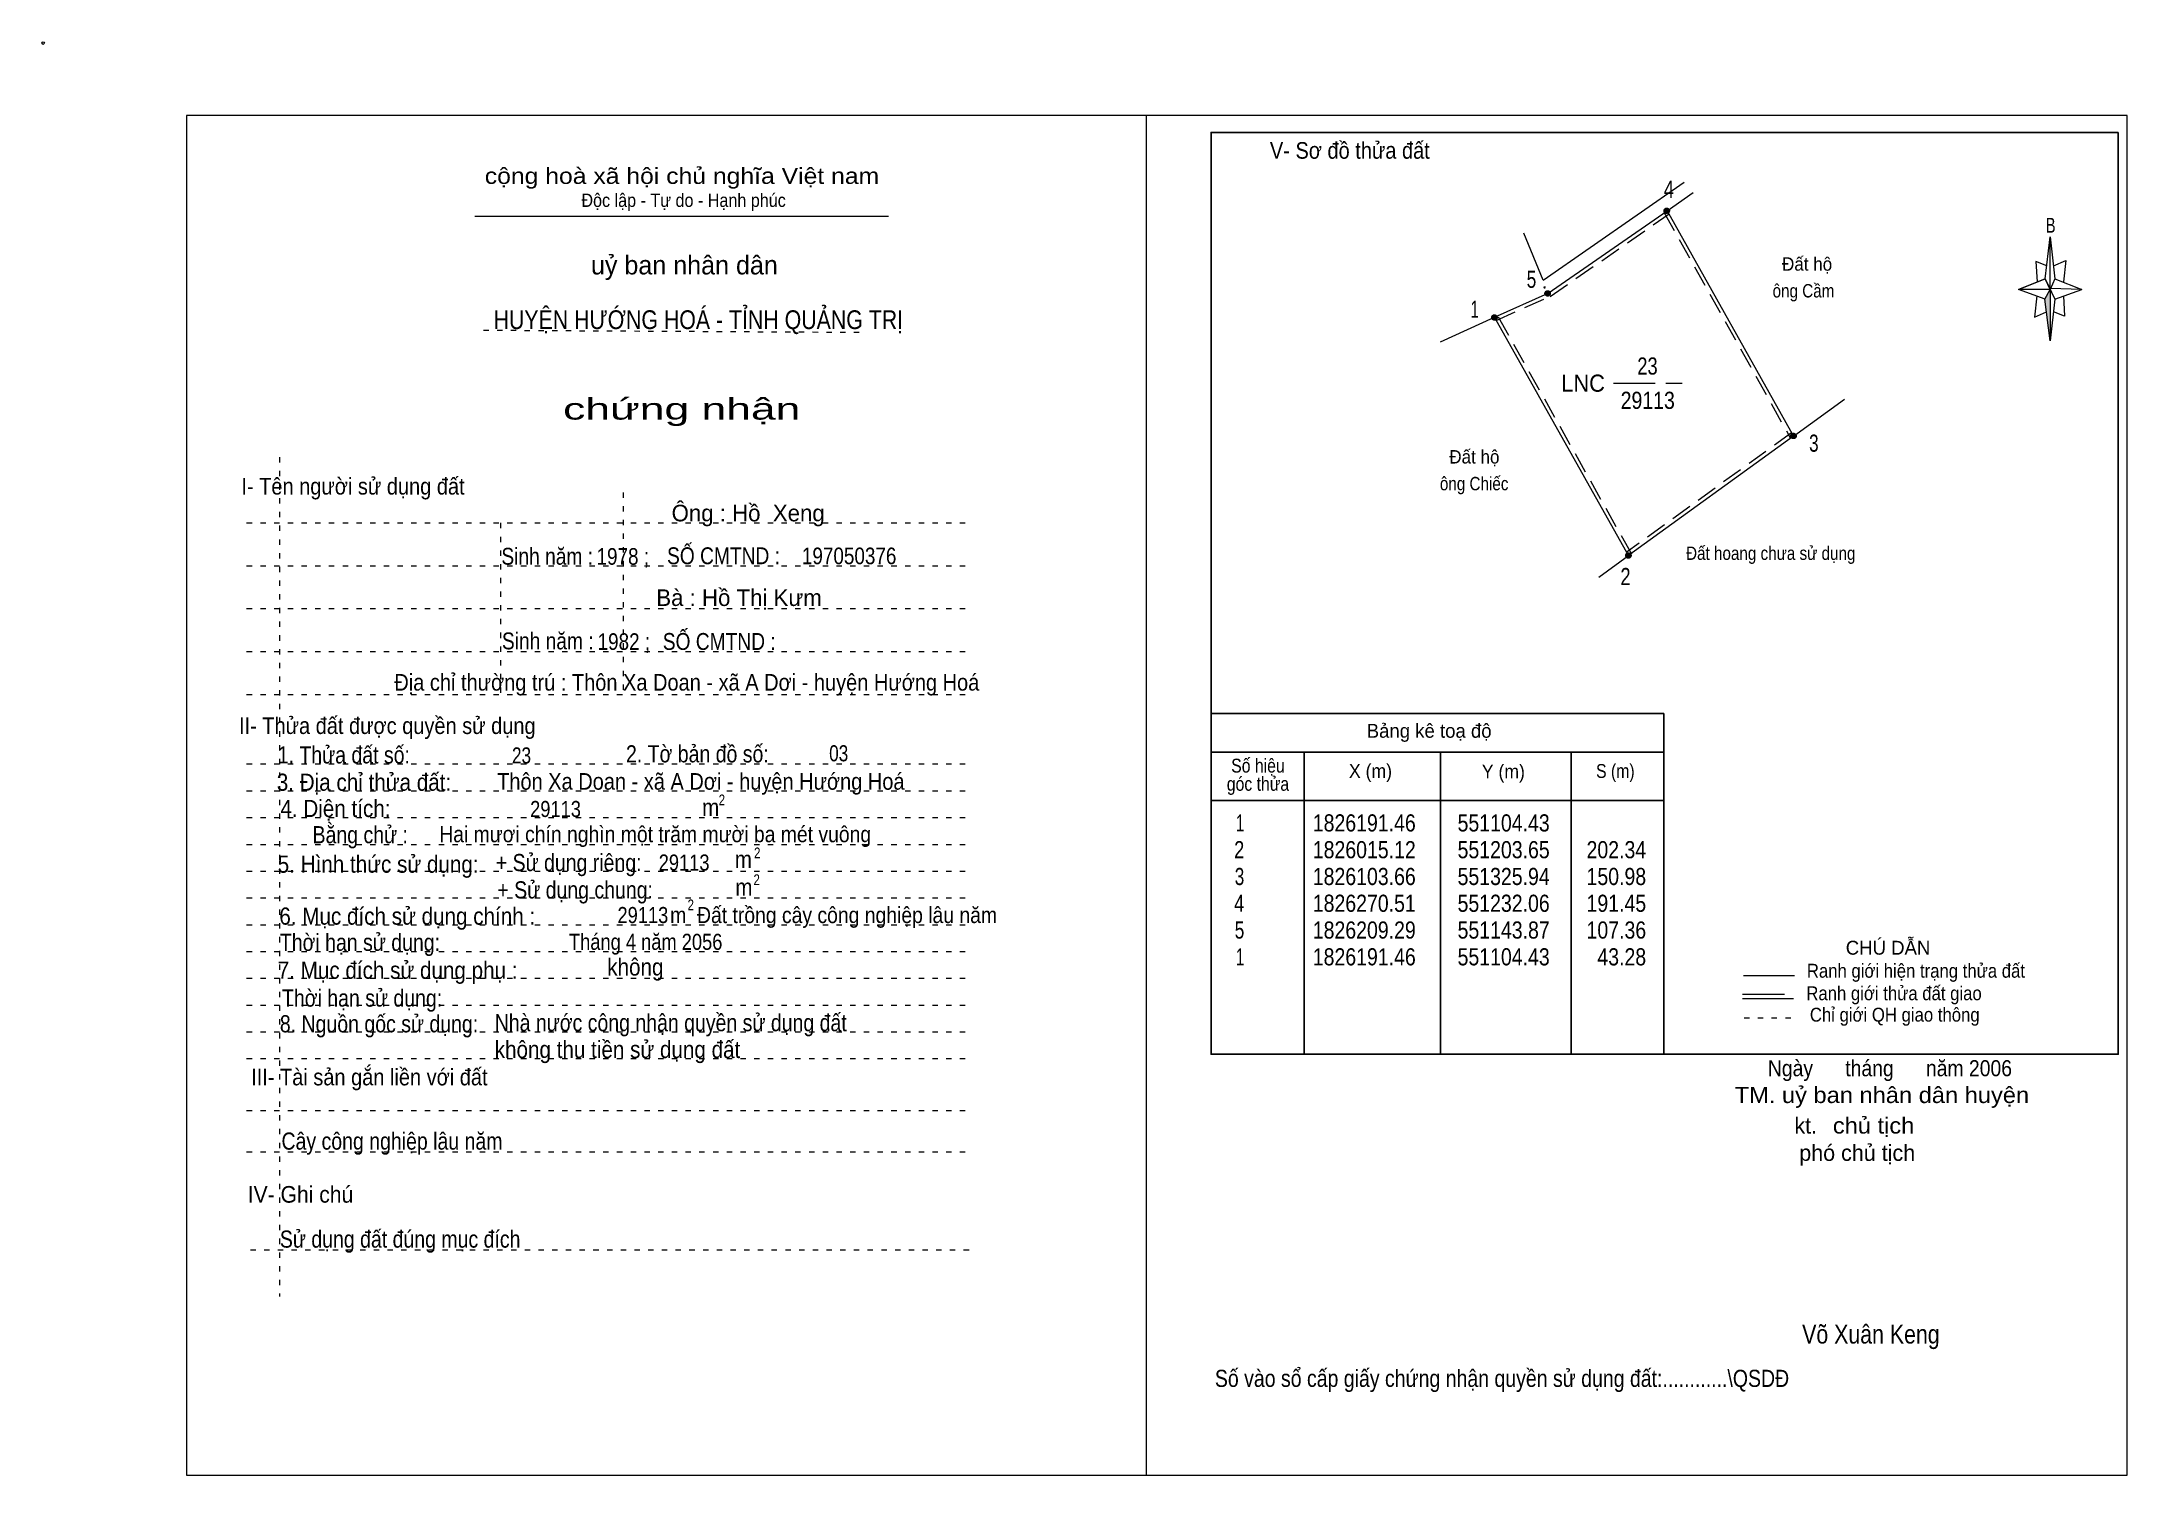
# Model space of a CAD drawing. Header units: centimetres. Extents: x -1.6 to 37.4, y -1.3 to 25.5.
import ezdxf
from ezdxf.enums import TextEntityAlignment as Align

# ---------------------------------------------------------------- set-up
doc = ezdxf.new("R2010")
doc.units = ezdxf.units.CM
doc.header["$LTSCALE"] = 0.13
for name, pattern in [('DOTTED', [1.5, 0.3, -1.2]), ('LONG_DASHED', [7.5, 6, -1.5]), ('MEDIUM_DASHED', [4.5, 3, -1.5])]:
    doc.linetypes.add(name, pattern=pattern)
for name, color, linetype, lineweight in [('1', 7, 'DOTTED', 13), ('10', 7, 'Continuous', 13), ('2', 7, 'Continuous', 25), ('3', 7, 'Continuous', 13), ('30', 7, 'Continuous', 13), ('32', 7, 'LONG_DASHED', 13), ('33', 7, 'LONG_DASHED', 13), ('35', 7, 'Continuous', 13)]:
    doc.layers.add(name, color=color, linetype=linetype, lineweight=lineweight)

msp = doc.modelspace()

# ---------------------------------------------------------------- hatches: boundary and pattern name
at = {"layer": '10'}
msp.add_hatch(color=256, dxfattribs=at).paths.add_polyline_path([(26.4712, 20.9062, 1), (26.4674, 20.9062, 1)])
at = {"layer": '30'}
msp.add_hatch(color=256, dxfattribs=at).paths.add_polyline_path([(35.91, 20.87), (35.91, 19.91), (35.81, 20.69)])
at = {"layer": '32'}
for points in [[(28.804, 22.3386, 1), (28.704, 22.3386, 1)], [(26.5815, 20.7958, 1), (26.4815, 20.7958, 1)], [(25.5876, 20.3465, 1), (25.4876, 20.3465, 1)], [(31.1699, 18.1339, 1), (31.0699, 18.1339, 1)], [(28.0881, 15.9026, 1), (27.9881, 15.9026, 1)]]:
    msp.add_hatch(color=256, dxfattribs=at).paths.add_polyline_path(points)

# ---------------------------------------------------------------- linework, layer by layer
at = {"layer": '1', "linetype": 'Continuous'}
msp.add_line((6.51, 22.24), (14.23, 22.24), dxfattribs=at)
at = {"layer": '1'}
for p, q in [((6.67, 20.11), (13.82, 20.07)), ((2.86, 17.74), (2.86, 2.07)), ((9.28, 17.08), (9.28, 13.31)), ((2.25, 16.51), (15.75, 16.51)), ((6.99, 16.51), (6.99, 13.31)), ((2.25, 15.71), (15.75, 15.71)), ((2.25, 14.91), (15.75, 14.91)), ((2.25, 14.11), (15.75, 14.11)), ((2.25, 13.31), (15.75, 13.31)), ((2.25, 12.01), (15.75, 12.01)), ((2.25, 11.51), (15.75, 11.51)), ((2.25, 11.01), (15.75, 11.01)), ((2.25, 10.51), (15.75, 10.51)), ((2.25, 10.01), (15.75, 10.01)), ((2.25, 9.51), (15.75, 9.51)), ((2.25, 9.01), (15.75, 9.01)), ((2.25, 8.51), (15.75, 8.51)), ((2.25, 8.01), (15.75, 8.01)), ((2.25, 7.51), (15.75, 7.51)), ((2.25, 7.01), (15.75, 7.01)), ((2.25, 6.51), (15.75, 6.51)), ((2.25, 5.54), (15.75, 5.54)), ((2.25, 4.77), (15.75, 4.77)), ((2.32, 2.94), (15.82, 2.94))]:
    msp.add_line(p, q, dxfattribs=at)
at = {"layer": '10'}
for p, q in [((26.45, 21.04), (29.08, 22.87)), ((28.76, 22.34), (29.25, 22.68)), ((26.45, 21.04), (26.09, 21.92)), ((26.47, 20.91), (26.46, 20.91)), ((26.47, 20.92), (26.47, 20.91)), ((26.47, 20.9), (26.47, 20.89)), ((26.49, 20.91), (26.48, 20.91)), ((24.53, 19.89), (25.54, 20.35)), ((31.12, 18.13), (32.07, 18.82)), ((27.49, 15.5), (28.04, 15.9))]:
    msp.add_line(p, q, dxfattribs=at)
at = {"layer": '10', "linetype": 'MEDIUM_DASHED'}
for p, q in [((26.58, 20.74), (28.8, 22.28)), ((28.7, 22.31), (31.06, 18.1)), ((25.57, 20.29), (26.57, 20.74)), ((28.1, 15.93), (25.6, 20.38)), ((31.08, 18.19), (28, 15.96))]:
    msp.add_line(p, q, dxfattribs=at)
at = {"layer": '10'}
msp.add_lwpolyline([(28.04, 15.9), (25.54, 20.35), (26.54, 20.8), (28.76, 22.34), (31.12, 18.13)], close=True, dxfattribs=at)
for centre, radius in [((-1.55, 25.47), 0.025), ((26.4693, 20.9062), 0.00788), ((26.4693, 20.9062), 0.00189)]:
    msp.add_circle(centre, radius, dxfattribs=at)
at = {"layer": '2'}
for p, q in [((20.25, 12.95), (28.7, 12.95)), ((28.7, 6.59), (28.7, 12.95)), ((20.25, 12.23), (28.7, 12.23)), ((21.99, 6.59), (21.99, 12.23)), ((24.53, 10.89), (24.53, 12.23)), ((26.97, 12.23), (26.97, 6.59)), ((20.25, 11.33), (28.7, 11.33))]:
    msp.add_line(p, q, dxfattribs=at)
msp.add_lwpolyline([(37.18, 23.8), (20.25, 23.8), (20.25, 6.59), (37.18, 6.59)], close=True, dxfattribs=at)
msp.add_lwpolyline([(24.53, 6.59), (24.53, 10.39), (24.53, 10.89)], dxfattribs=at)
at = {"layer": '3'}
msp.add_line((19.04, 24.12), (19.04, -1.27), dxfattribs=at)
for points in [[(19.04, 24.12), (1.13, 24.12), (1.13, -1.27), (19.04, -1.27)], [(19.04, -1.27), (37.35, -1.27), (37.35, 24.12), (19.04, 24.12)]]:
    msp.add_lwpolyline(points, dxfattribs=at)
at = {"layer": '30'}
for p, q in [((35.82, 21.07), (35.91, 21.85)), ((36, 21.07), (36.5, 20.87)), ((35.82, 20.69), (35.32, 20.87)), ((36, 20.69), (35.91, 19.91)), ((36.16, 20.75), (36.18, 20.37)), ((36.18, 20.37), (35.97, 20.45))]:
    msp.add_line(p, q, dxfattribs=at)
for points in [[(35.91, 21.85), (36, 21.07), (35.91, 20.87)], [(35.91, 20.87), (35.32, 20.87), (35.82, 21.07), (36, 20.69), (36.5, 20.87), (35.91, 20.89)], [(35.91, 20.87), (35.91, 19.91), (35.81, 20.69)]]:
    msp.add_lwpolyline(points, close=True, dxfattribs=at)
for points in [[(35.97, 21.31), (36.2, 21.41), (36.16, 21.01)], [(35.91, 20.87), (35.82, 21.07), (35.32, 20.87)], [(35.85, 21.31), (35.64, 21.39), (35.67, 21.01)], [(35.66, 20.75), (35.62, 20.35), (35.84, 20.45)], [(35.91, 20.87), (36, 20.69), (36.5, 20.87)]]:
    msp.add_lwpolyline(points, dxfattribs=at)
at = {"layer": '32'}
for centre in [(28.754, 22.3386), (26.5315, 20.7958), (25.5376, 20.3465), (31.1199, 18.1339), (28.0381, 15.9026)]:
    msp.add_circle(centre, 0.05, dxfattribs=at)
at = {"layer": '33'}
msp.add_line((27.76, 19.12), (29.04, 19.12), dxfattribs=at)
at = {"layer": '35'}
for p, q in [((30.19, 8.06), (31.14, 8.06)), ((30.17, 7.63), (31.12, 7.63))]:
    msp.add_line(p, q, dxfattribs=at)
at = {"layer": '35', "linetype": 'LONG_DASHED'}
msp.add_line((30.17, 7.71), (31.12, 7.71), dxfattribs=at)
at = {"layer": '35', "linetype": 'DOTTED'}
msp.add_line((30.2, 7.27), (31.19, 7.27), dxfattribs=at)

# ---------------------------------------------------------------- texts
at = {"layer": '1'}
for s, height, width, p in [('V- Sơ đồ thửa đất', 0.31, 0.9, (22.84, 23.31)), ('cộng hoà xã hội chủ nghĩa Việt nam', 0.3, 1.15, (10.375, 22.84)), ('Độc lập - Tự do - Hạnh phúc', 0.25, 0.9, (10.405, 22.41)), ('chứng nhận', 0.4, 1.55, (10.37, 18.44)), ('I- Tên người sử dụng đất', 0.31, 0.9, (4.235, 17.04)), ('II- Thửa đất được quyền sử dụng', 0.31, 0.9, (4.875, 12.57)), ('III- Tài sản gắn liền với đất', 0.31, 0.9, (4.54, 6.01)), ('IV- Ghi chú', 0.31, 0.95, (3.255, 3.82))]:
    msp.add_text(s, height=height, dxfattribs=dict(at, width=width)).set_placement(p, align=Align.CENTER)
msp.add_text('uỷ ban nhân dân', height=0.35, dxfattribs=at).set_placement((10.42, 21.15), align=Align.CENTER)
at = {"layer": '10'}
for s, width, p in [('  Đất hộ', 0.95, (30.73, 21.22)), ('ông Cầm', 0.85, (30.73, 20.72)), ('  Đất hộ', 0.95, (24.52, 17.62)), ('ông Chiếc', 0.85, (24.52, 17.12))]:
    msp.add_text(s, height=0.25, dxfattribs=dict(at, width=width)).set_placement(p)
for s, height, p in [('Ông : Hồ  Xeng', 0.31, (11.61, 16.54)), ('Bà : Hồ Thị Kưm', 0.31, (11.44, 14.96)), ('kt.  ', 0.3, (31.46, 5.11)), ('phó chủ tịch ', 0.3, (32.365, 4.6))]:
    msp.add_text(s, height=height, dxfattribs=at).set_placement(p, align=Align.CENTER)
for s, height, width, p in [('Sinh năm :', 0.3149, 0.85, (7.86, 15.73)), ('1978 ;', 0.31, 0.85, (9.27, 15.73)), ('SỐ CMTND :', 0.3149, 0.85, (11.15, 15.74)), ('197050376', 0.31, 0.85, (13.495, 15.74)), ('Đất hoang chưa sử dụng ', 0.25, 0.85, (30.735, 15.82)), ('Sinh năm :', 0.3149, 0.85, (7.87, 14.15)), ('1982 ;', 0.31, 0.85, (9.29, 14.14)), ('SỐ CMTND :', 0.3149, 0.85, (11.07, 14.14)), ('Địa chỉ thường trú : Thôn Xa Doan - xã A Dơi - huyện Hướng Hoá', 0.31, 0.9, (10.465, 13.38)), ('23', 0.3, 0.8, (7.38, 12.02)), ('03', 0.3, 0.8, (13.3, 12.06)), (' Thôn Xa Doan - xã A Dơi - huyện Hướng Hoá', 0.31, 0.9, (10.675, 11.53)), ('29113', 0.3, 0.85, (8.015, 11.02)), ('Hai mươi chín nghìn một trăm mười ba mét vuông ', 0.3, 0.9, (9.925, 10.55)), ('29113', 0.3, 0.85, (10.415, 10.02)), ('29113', 0.3, 0.85, (9.645, 9.04)), ('m  Đất trồng cây công nghiệp lâu năm ', 0.3, 0.9, (13.255, 9.04)), ('Tháng 4 năm 2056 ', 0.3, 0.85, (9.745, 8.54)), ('Ngày      tháng      năm 2006', 0.3, 0.9, (32.92, 6.18)), ('TM. uỷ ban nhân dân huyện', 0.3, 1.1, (32.77, 5.68)), ('chủ tịch', 0.3, 1.1, (32.615, 5.11)), ('Võ Xuân Keng ', 0.35, 0.85, (32.62, 1.19))]:
    msp.add_text(s, height=height, dxfattribs=dict(at, width=width)).set_placement(p, align=Align.CENTER)
at = {"layer": '2'}
for s, height, width, p in [('HUYỆN HƯỚNG HOÁ - TỈNH QUẢNG TRỊ', 0.35, 0.85, (10.68, 20.13)), ('Số hiệu', 0.2591, 0.85, (21.125, 11.85)), ('3. Địa chỉ thửa đất:', 0.32, 0.9, (4.44, 11.51)), ('góc thửa', 0.2591, 0.85, (21.125, 11.51)), ('X (m)', 0.2591, 0.95, (23.225, 11.75)), ('Y (m)', 0.2591, 0.95, (25.705, 11.74)), ('S (m)', 0.2591, 0.85, (27.795, 11.75)), ('Số vào sổ cấp giấy chứng nhận quyền sử dụng đất:............\\QSDĐ', 0.32, 0.85, (25.68, 0.38))]:
    msp.add_text(s, height=height, dxfattribs=dict(at, width=width)).set_placement(p, align=Align.CENTER)
msp.add_text('Bảng kê toạ độ', height=0.2591, dxfattribs=at).set_placement((24.32, 12.5), align=Align.CENTER)
for s, height, width, p in [('1. Thửa đất số:', 0.32, 0.85, (2.83, 12.02)), ('2. Tờ bản đồ số:', 0.32, 0.85, (9.33, 12.04)), ('4. Diện tích:', 0.32, 0.9, (2.88, 11.02)), ('m', 0.32, 0.9, (10.75, 11.04)), ('2', 0.2, 0.8, (11.06, 11.24)), ('Bằng chử :', 0.32, 0.85, (3.48, 10.53)), ('5. Hình thức sử dụng:', 0.32, 0.9, (2.83, 9.98)), ('+ Sử dụng riêng:', 0.32, 0.85, (6.9, 10.01)), ('m', 0.32, 0.9, (11.36, 10.07)), ('2', 0.2, 0.8, (11.72, 10.25)), ('+ Sử dụng chung:', 0.32, 0.85, (6.93, 9.5)), ('m', 0.32, 0.9, (11.37, 9.55)), ('2', 0.2, 0.8, (11.71, 9.75)), ('6. Mục đích sử dụng chính : ', 0.32, 0.9, (2.86, 9.01)), ('2', 0.2, 0.8, (10.48, 9.28)), ('Thời hạn sử dụng: ', 0.32, 0.85, (2.87, 8.52)), ('7. Mục đích sử dụng phụ : ', 0.32, 0.9, (2.83, 8)), ('không', 0.32, 0.9, (8.98, 8.06)), ('Thời hạn sử dụng: ', 0.32, 0.85, (2.91, 7.48)), ('8. Nguồn gốc sử dụng: ', 0.32, 0.85, (2.87, 7)), ('Nhà nước công nhận quyền sử dụng đất  ', 0.32, 0.85, (6.88, 7.02)), ('không thu tiền sử dụng đất', 0.32, 0.9, (6.88, 6.52)), ('Cây công nghiệp lâu năm', 0.32, 0.85, (2.9, 4.81)), ('Sử dụng đất đúng mục đích', 0.32, 0.85, (2.87, 2.98))]:
    msp.add_text(s, height=height, dxfattribs=dict(at, width=width)).set_placement(p)
at = {"layer": '30', "width": 0.75}
msp.add_text('B', height=0.2756, dxfattribs=at).set_placement((35.92, 21.93), align=Align.CENTER)
at = {"layer": '30'}
for s, width, p in [('1', 0.65, (20.87, 10.75)), ('1826191.46', 0.85, (24.07, 10.75)), ('551104.43', 0.85, (26.57, 10.75)), ('551104.43', 0.85, (26.57, 10.75)), ('2', 0.8, (20.87, 10.25)), ('1826015.12', 0.85, (24.07, 10.25)), ('551203.65', 0.85, (26.57, 10.25)), ('202.34', 0.85, (28.37, 10.25)), ('3', 0.75, (20.87, 9.75)), ('1826103.66', 0.85, (24.07, 9.75)), ('551325.94', 0.85, (26.57, 9.75)), ('150.98', 0.85, (28.37, 9.75)), ('4', 0.8, (20.87, 9.25)), ('1826270.51', 0.85, (24.07, 9.25)), ('551232.06', 0.85, (26.57, 9.25)), ('191.45', 0.85, (28.37, 9.25)), ('5', 0.75, (20.87, 8.75)), ('1826209.29', 0.85, (24.07, 8.75)), ('551143.87', 0.85, (26.57, 8.75)), ('107.36', 0.85, (28.37, 8.75)), ('1', 0.65, (20.87, 8.25)), ('1826191.46', 0.85, (24.07, 8.25)), ('551104.43', 0.85, (26.57, 8.25)), ('43.28', 0.85, (28.37, 8.25))]:
    msp.add_text(s, height=0.32, dxfattribs=dict(at, width=width)).set_placement(p, align=Align.RIGHT)
at = {"layer": '32'}
for s, width, p in [('4', 0.8, (28.795, 22.58)), ('5', 0.75, (26.23, 20.9)), ('1', 0.65, (25.17, 20.34)), ('3', 0.75, (31.5, 17.84)), ('2', 0.8, (27.985, 15.35))]:
    msp.add_text(s, height=0.32, dxfattribs=dict(at, width=width)).set_placement(p, align=Align.CENTER)
at = {"layer": '33'}
for s, width, p in [('23', 0.8, (28.395, 19.28)), ('29113', 0.85, (28.4, 18.64))]:
    msp.add_text(s, height=0.32, dxfattribs=dict(at, width=width)).set_placement(p, align=Align.CENTER)
at = {"layer": '33', "width": 0.95}
msp.add_text('LNC', height=0.32, dxfattribs=at).set_placement((27.6, 18.96), align=Align.RIGHT)
at = {"layer": '35'}
msp.add_text('CHÚ DẪN', height=0.2591, dxfattribs=at).set_placement((32.885, 8.45), align=Align.CENTER)
at = {"layer": '35', "width": 0.9}
for s, p in [('Ranh giới hiện trạng thửa đất', (33.405, 8.02)), ('Ranh giới thửa đất giao ', (33.04, 7.6)), ('Chỉ giới QH giao thông', (33.01, 7.2))]:
    msp.add_text(s, height=0.2591, dxfattribs=at).set_placement(p, align=Align.CENTER)

doc.saveas('drawing.dxf')
